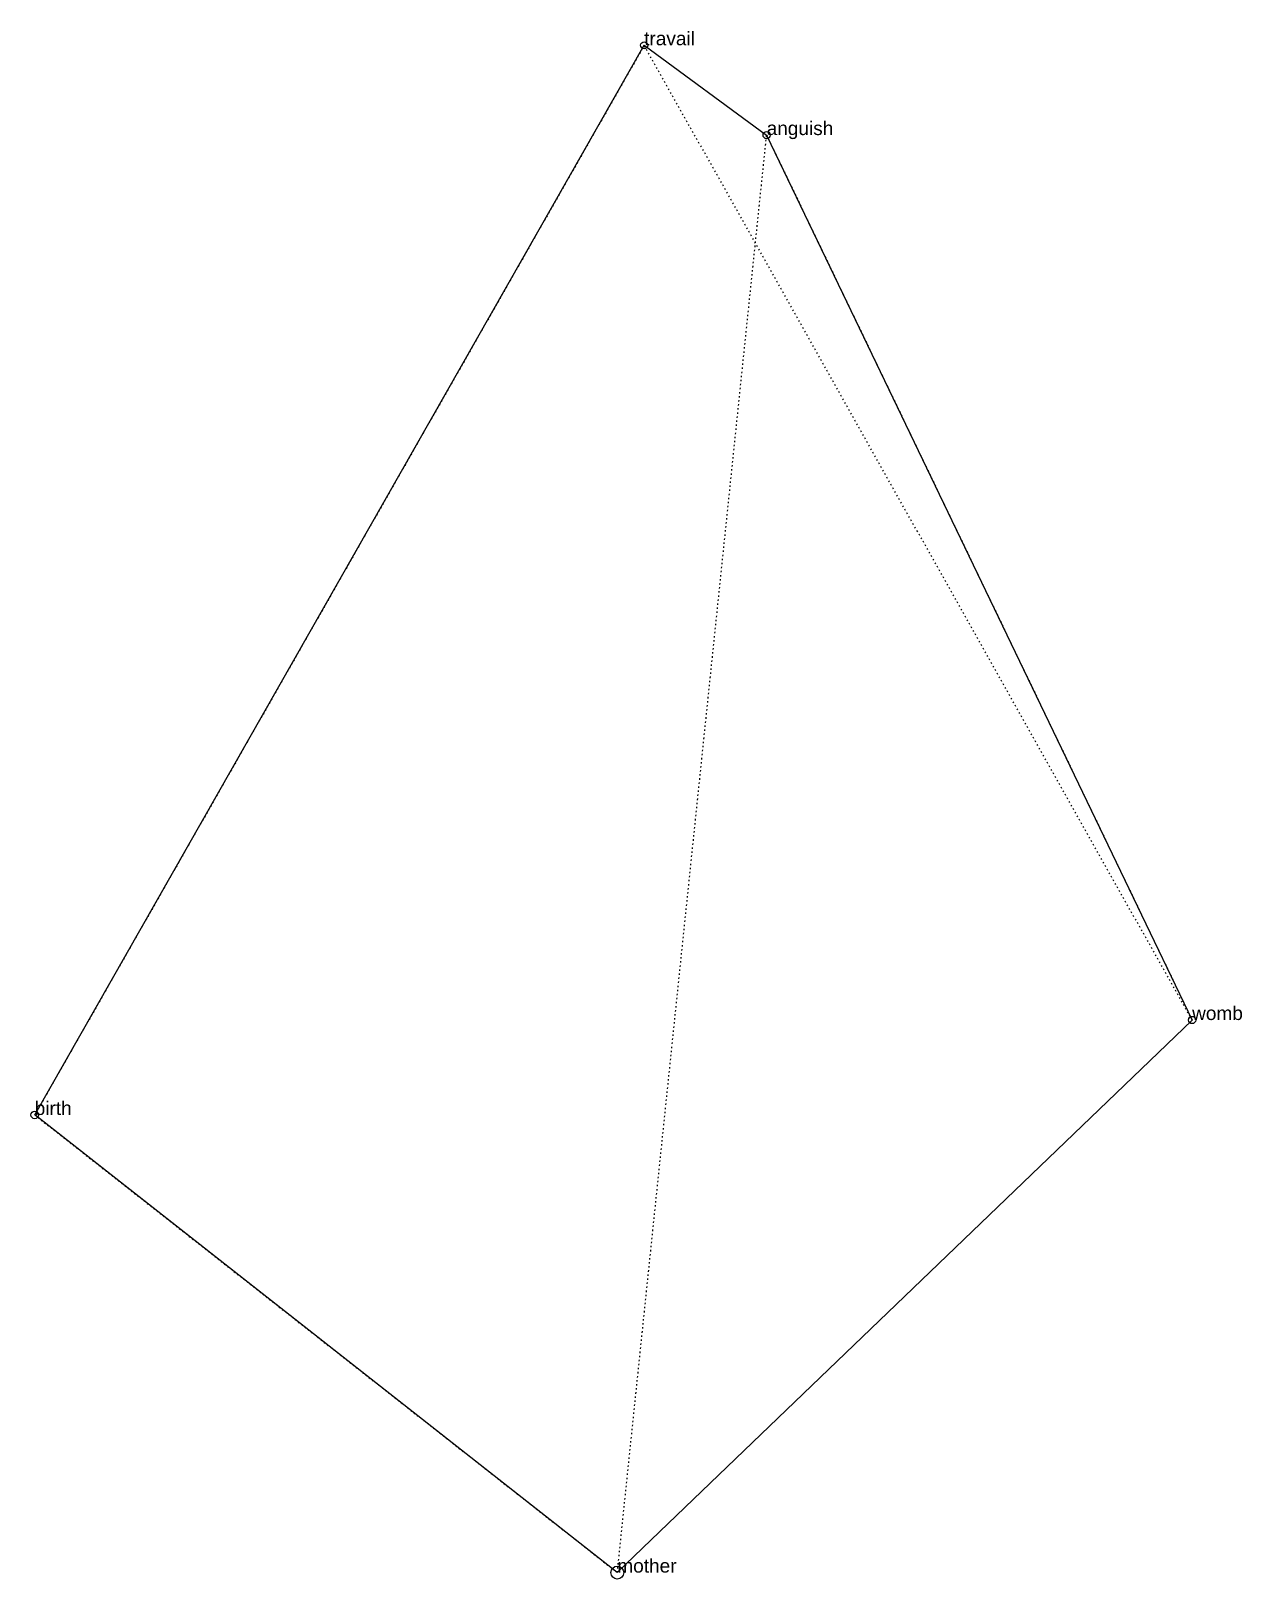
# Model space of a CAD drawing. Extents: x -45 to 44, y -55 to 59.
import ezdxf

# ---------------------------------------------------------------- set-up
doc = ezdxf.new("R2010")
doc.units = 0
doc.linetypes.add('DOT', pattern=[0.2, 0, -0.2])
doc.layers.add('TEXT', color=1, linetype='CONTINUOUS')
doc.styles.get("Standard").update_dxf_attribs({"font": 'arial.ttf'})

msp = doc.modelspace()

# ---------------------------------------------------------------- linework, layer by layer
for centre, radius in [((0.05, 57.76), 0.259), ((9.04, 51.17), 0.267), ((40.27, -13.77), 0.267), ((-44.69, -20.74), 0.276), ((-1.92, -54.32), 0.473)]:
    msp.add_circle(centre, radius)
at = {"layer": 'INTERNAL', "linetype": 'DOT'}
msp.add_polyline3d([(40.27, -13.77, 0), (0.05, 57.76, 0), (-44.69, -20.74, 0), (-1.92, -54.32, 0), (9.04, 51.17, 0), (40.27, -13.77, 0)], close=True, dxfattribs=at)
at = {"layer": 'OUTLINE', "linetype": 'CONTINUOUS'}
msp.add_polyline3d([(-1.92, -54.32, 0), (-44.69, -20.74, 0), (0.05, 57.76, 0), (9.04, 51.17, 0), (40.27, -13.77, 0), (-1.92, -54.32, 0)], close=True, dxfattribs=at)

# ---------------------------------------------------------------- texts
at = {"layer": 'TEXT'}
for s, p in [('travail', (0.05, 57.76)), ('anguish', (9.04, 51.17)), ('womb', (40.27, -13.77)), ('birth', (-44.69, -20.74)), ('mother', (-1.92, -54.32))]:
    msp.add_text(s, height=1, dxfattribs=at).set_placement(p)

doc.saveas('drawing.dxf')
